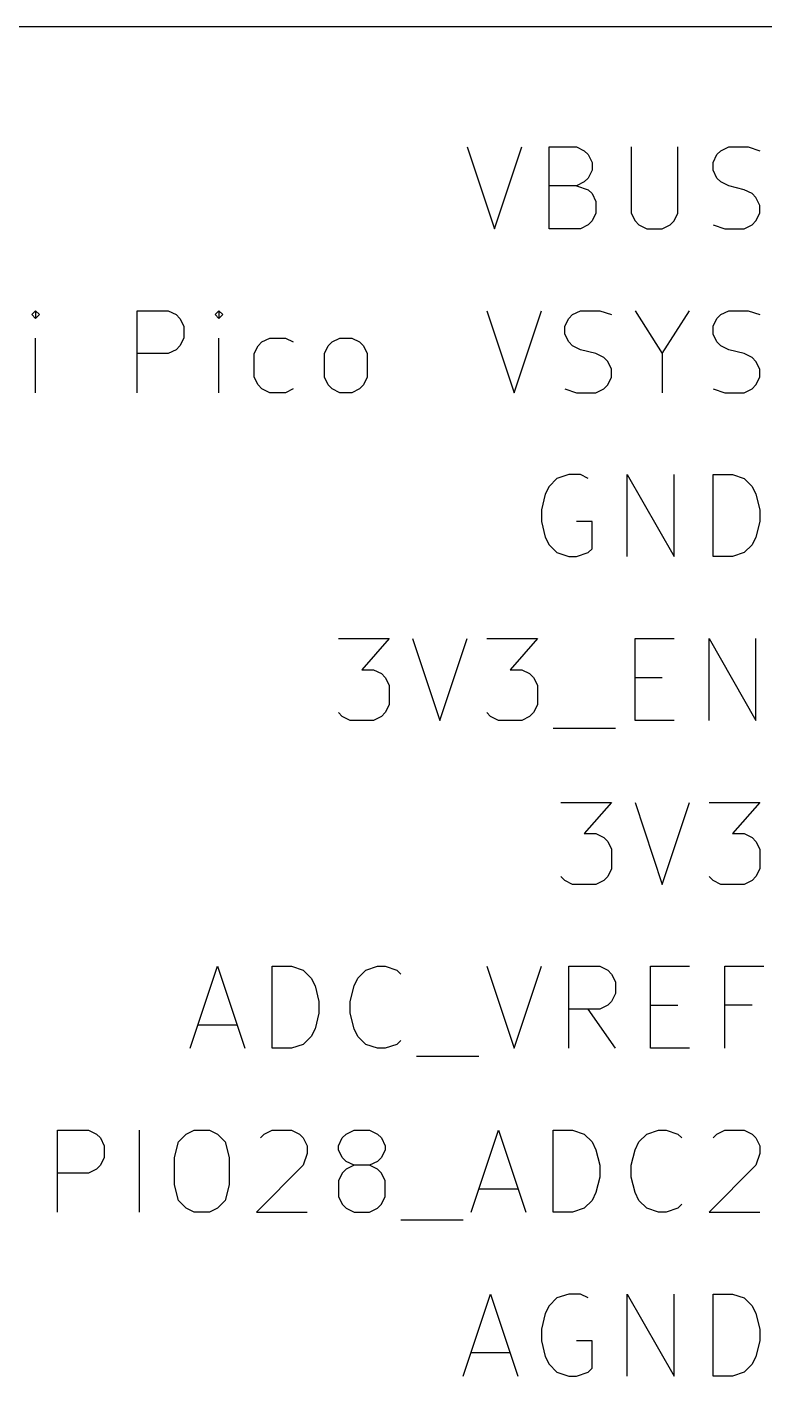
# Model space of a CAD drawing. Extents: x 0.4 to 11.3, y -7.9 to -0.4.
# Drawn here: x 5.723 to 6.173, y -2.273 to -1.45 of the extents above; entities that cross this region are included whole.
import ezdxf

# ---------------------------------------------------------------- set-up
doc = ezdxf.new("R2010")
doc.units = 0
doc.header["$MEASUREMENT"] = 0
for name, color, linetype in [('CYAN2', 4, 'CONTINUOUS'), ('LYELLOW', 51, 'CONTINUOUS'), ('RED2', 1, 'CONTINUOUS')]:
    doc.layers.add(name, color=color, linetype=linetype)

msp = doc.modelspace()

# ---------------------------------------------------------------- linework, layer by layer
at = {"layer": 'CYAN2', "linetype": 'CONTINUOUS'}
for p, q in [((5.9919, -1.52313), (6.00857, -1.57313)), ((5.9919, -1.52313), (6.00857, -1.57313)), ((6.00857, -1.57313), (6.02524, -1.52313)), ((6.00857, -1.57313), (6.02524, -1.52313)), ((6.0419, -1.57313), (6.0419, -1.52313)), ((6.0419, -1.52313), (6.05857, -1.52313)), ((6.0419, -1.57313), (6.0419, -1.52313)), ((6.0419, -1.52313), (6.05857, -1.52313)), ((6.05857, -1.52313), (6.06333, -1.52551)), ((6.05857, -1.52313), (6.06333, -1.52551)), ((6.06333, -1.52551), (6.06571, -1.52789)), ((6.06333, -1.52551), (6.06571, -1.52789)), ((6.06571, -1.52789), (6.06809, -1.53265)), ((6.06571, -1.52789), (6.06809, -1.53265)), ((6.0919, -1.52313), (6.0919, -1.56361)), ((6.0919, -1.52313), (6.0919, -1.56361)), ((6.12047, -1.56361), (6.12047, -1.52313)), ((6.12047, -1.56361), (6.12047, -1.52313)), ((6.14191, -1.53265), (6.14428, -1.52789)), ((6.14191, -1.53265), (6.14428, -1.52789)), ((6.14428, -1.52789), (6.14667, -1.52551)), ((6.14428, -1.52789), (6.14667, -1.52551)), ((6.14667, -1.52551), (6.15143, -1.52313)), ((6.14667, -1.52551), (6.15143, -1.52313)), ((6.15143, -1.52313), (6.16333, -1.52313)), ((6.15143, -1.52313), (6.16333, -1.52313)), ((6.16333, -1.52313), (6.17048, -1.52551)), ((6.16333, -1.52313), (6.17048, -1.52551)), ((6.06809, -1.53742), (6.06571, -1.54218)), ((6.06809, -1.53742), (6.06571, -1.54218)), ((6.06809, -1.53265), (6.06809, -1.53742)), ((6.06809, -1.53265), (6.06809, -1.53742)), ((6.14191, -1.53742), (6.14191, -1.53265)), ((6.14191, -1.53742), (6.14191, -1.53265)), ((6.14428, -1.54218), (6.14191, -1.53742)), ((6.14428, -1.54218), (6.14191, -1.53742)), ((6.05857, -1.54694), (6.0419, -1.54694)), ((6.05857, -1.54694), (6.0419, -1.54694)), ((6.06333, -1.54456), (6.05857, -1.54694)), ((6.06333, -1.54456), (6.05857, -1.54694)), ((6.05857, -1.54694), (6.06571, -1.54932)), ((6.05857, -1.54694), (6.06571, -1.54932)), ((6.06571, -1.54218), (6.06333, -1.54456)), ((6.06571, -1.54218), (6.06333, -1.54456)), ((6.14667, -1.54456), (6.14428, -1.54218)), ((6.14667, -1.54456), (6.14428, -1.54218)), ((6.15143, -1.54694), (6.14667, -1.54456)), ((6.15143, -1.54694), (6.14667, -1.54456)), ((6.16095, -1.54932), (6.15143, -1.54694)), ((6.16095, -1.54932), (6.15143, -1.54694)), ((6.06571, -1.54932), (6.06809, -1.5517)), ((6.06571, -1.54932), (6.06809, -1.5517)), ((6.06809, -1.5517), (6.07047, -1.55646)), ((6.06809, -1.5517), (6.07047, -1.55646)), ((6.16571, -1.5517), (6.16095, -1.54932)), ((6.16571, -1.5517), (6.16095, -1.54932)), ((6.16809, -1.55408), (6.16571, -1.5517)), ((6.16809, -1.55408), (6.16571, -1.5517)), ((6.17048, -1.55885), (6.16809, -1.55408)), ((6.17048, -1.55885), (6.16809, -1.55408)), ((6.07047, -1.56361), (6.06809, -1.56837)), ((6.07047, -1.56361), (6.06809, -1.56837)), ((6.07047, -1.55646), (6.07047, -1.56361)), ((6.07047, -1.55646), (6.07047, -1.56361)), ((6.0919, -1.56361), (6.09428, -1.56837)), ((6.0919, -1.56361), (6.09428, -1.56837)), ((6.11809, -1.56837), (6.12047, -1.56361)), ((6.11809, -1.56837), (6.12047, -1.56361)), ((6.16809, -1.56837), (6.17048, -1.56361)), ((6.16809, -1.56837), (6.17048, -1.56361)), ((6.17048, -1.56361), (6.17048, -1.55885)), ((6.17048, -1.56361), (6.17048, -1.55885)), ((6.06571, -1.57075), (6.06095, -1.57313)), ((6.06571, -1.57075), (6.06095, -1.57313)), ((6.06809, -1.56837), (6.06571, -1.57075)), ((6.06809, -1.56837), (6.06571, -1.57075)), ((6.09428, -1.56837), (6.09667, -1.57075)), ((6.09428, -1.56837), (6.09667, -1.57075)), ((6.09667, -1.57075), (6.10143, -1.57313)), ((6.09667, -1.57075), (6.10143, -1.57313)), ((6.11095, -1.57313), (6.11571, -1.57075)), ((6.11095, -1.57313), (6.11571, -1.57075)), ((6.11571, -1.57075), (6.11809, -1.56837)), ((6.11571, -1.57075), (6.11809, -1.56837)), ((6.14191, -1.57075), (6.14905, -1.57313)), ((6.14191, -1.57075), (6.14905, -1.57313)), ((6.16095, -1.57313), (6.16571, -1.57075)), ((6.16095, -1.57313), (6.16571, -1.57075)), ((6.16571, -1.57075), (6.16809, -1.56837)), ((6.16571, -1.57075), (6.16809, -1.56837)), ((6.06095, -1.57313), (6.0419, -1.57313)), ((6.06095, -1.57313), (6.0419, -1.57313)), ((6.10143, -1.57313), (6.11095, -1.57313)), ((6.10143, -1.57313), (6.11095, -1.57313)), ((6.14905, -1.57313), (6.16095, -1.57313)), ((6.14905, -1.57313), (6.16095, -1.57313)), ((6.00381, -1.62313), (6.02047, -1.67313)), ((6.00381, -1.62313), (6.02047, -1.67313)), ((6.02047, -1.67313), (6.03714, -1.62313)), ((6.02047, -1.67313), (6.03714, -1.62313)), ((6.05143, -1.63265), (6.05381, -1.62789)), ((6.05143, -1.63265), (6.05381, -1.62789)), ((6.05381, -1.62789), (6.05619, -1.62551)), ((6.05381, -1.62789), (6.05619, -1.62551)), ((6.05619, -1.62551), (6.06095, -1.62313)), ((6.05619, -1.62551), (6.06095, -1.62313)), ((6.06095, -1.62313), (6.07285, -1.62313)), ((6.06095, -1.62313), (6.07285, -1.62313)), ((6.07285, -1.62313), (6.08, -1.62551)), ((6.07285, -1.62313), (6.08, -1.62551)), ((6.09428, -1.62313), (6.11095, -1.64932)), ((6.09428, -1.62313), (6.11095, -1.64932)), ((6.11095, -1.64932), (6.12762, -1.62313)), ((6.11095, -1.64932), (6.12762, -1.62313)), ((6.14191, -1.63265), (6.14428, -1.62789)), ((6.14191, -1.63265), (6.14428, -1.62789)), ((6.14428, -1.62789), (6.14667, -1.62551)), ((6.14428, -1.62789), (6.14667, -1.62551)), ((6.14667, -1.62551), (6.15143, -1.62313)), ((6.14667, -1.62551), (6.15143, -1.62313)), ((6.15143, -1.62313), (6.16333, -1.62313)), ((6.15143, -1.62313), (6.16333, -1.62313)), ((6.16333, -1.62313), (6.17048, -1.62551)), ((6.16333, -1.62313), (6.17048, -1.62551)), ((6.05143, -1.63742), (6.05143, -1.63265)), ((6.05143, -1.63742), (6.05143, -1.63265)), ((6.05381, -1.64218), (6.05143, -1.63742)), ((6.05381, -1.64218), (6.05143, -1.63742)), ((6.14191, -1.63742), (6.14191, -1.63265)), ((6.14191, -1.63742), (6.14191, -1.63265)), ((6.14428, -1.64218), (6.14191, -1.63742)), ((6.14428, -1.64218), (6.14191, -1.63742)), ((6.05619, -1.64456), (6.05381, -1.64218)), ((6.05619, -1.64456), (6.05381, -1.64218)), ((6.06095, -1.64694), (6.05619, -1.64456)), ((6.06095, -1.64694), (6.05619, -1.64456)), ((6.14667, -1.64456), (6.14428, -1.64218)), ((6.14667, -1.64456), (6.14428, -1.64218)), ((6.15143, -1.64694), (6.14667, -1.64456)), ((6.15143, -1.64694), (6.14667, -1.64456)), ((6.07048, -1.64932), (6.06095, -1.64694)), ((6.07048, -1.64932), (6.06095, -1.64694)), ((6.07524, -1.6517), (6.07048, -1.64932)), ((6.07524, -1.6517), (6.07048, -1.64932)), ((6.07762, -1.65408), (6.07524, -1.6517)), ((6.07762, -1.65408), (6.07524, -1.6517)), ((6.08, -1.65885), (6.07762, -1.65408)), ((6.08, -1.65885), (6.07762, -1.65408)), ((6.11095, -1.64932), (6.11095, -1.67313)), ((6.11095, -1.64932), (6.11095, -1.67313)), ((6.16095, -1.64932), (6.15143, -1.64694)), ((6.16095, -1.64932), (6.15143, -1.64694)), ((6.16571, -1.6517), (6.16095, -1.64932)), ((6.16571, -1.6517), (6.16095, -1.64932)), ((6.16809, -1.65408), (6.16571, -1.6517)), ((6.16809, -1.65408), (6.16571, -1.6517)), ((6.17048, -1.65885), (6.16809, -1.65408)), ((6.17048, -1.65885), (6.16809, -1.65408)), ((6.08, -1.66361), (6.08, -1.65885)), ((6.08, -1.66361), (6.08, -1.65885)), ((6.17048, -1.66361), (6.17048, -1.65885)), ((6.17048, -1.66361), (6.17048, -1.65885)), ((6.05143, -1.67075), (6.05857, -1.67313)), ((6.05143, -1.67075), (6.05857, -1.67313)), ((6.07048, -1.67313), (6.07524, -1.67075)), ((6.07048, -1.67313), (6.07524, -1.67075)), ((6.07524, -1.67075), (6.07762, -1.66837)), ((6.07524, -1.67075), (6.07762, -1.66837)), ((6.07762, -1.66837), (6.08, -1.66361)), ((6.07762, -1.66837), (6.08, -1.66361)), ((6.14191, -1.67075), (6.14905, -1.67313)), ((6.14191, -1.67075), (6.14905, -1.67313)), ((6.16095, -1.67313), (6.16571, -1.67075)), ((6.16095, -1.67313), (6.16571, -1.67075)), ((6.16571, -1.67075), (6.16809, -1.66837)), ((6.16571, -1.67075), (6.16809, -1.66837)), ((6.16809, -1.66837), (6.17048, -1.66361)), ((6.16809, -1.66837), (6.17048, -1.66361)), ((6.05857, -1.67313), (6.07048, -1.67313)), ((6.05857, -1.67313), (6.07048, -1.67313)), ((6.14905, -1.67313), (6.16095, -1.67313)), ((6.14905, -1.67313), (6.16095, -1.67313)), ((6.04667, -1.72551), (6.0419, -1.73028)), ((6.04667, -1.72551), (6.0419, -1.73028)), ((6.05381, -1.72313), (6.04667, -1.72551)), ((6.05381, -1.72313), (6.04667, -1.72551)), ((6.06095, -1.72313), (6.05381, -1.72313)), ((6.06095, -1.72313), (6.05381, -1.72313)), ((6.06571, -1.72551), (6.06095, -1.72313)), ((6.06571, -1.72551), (6.06095, -1.72313)), ((6.08952, -1.77313), (6.08952, -1.72313)), ((6.08952, -1.72313), (6.11809, -1.77313)), ((6.08952, -1.77313), (6.08952, -1.72313)), ((6.08952, -1.72313), (6.11809, -1.77313)), ((6.11809, -1.77313), (6.11809, -1.72313)), ((6.11809, -1.77313), (6.11809, -1.72313)), ((6.1419, -1.77313), (6.1419, -1.72313)), ((6.1419, -1.72313), (6.15381, -1.72313)), ((6.1419, -1.77313), (6.1419, -1.72313)), ((6.1419, -1.72313), (6.15381, -1.72313)), ((6.15381, -1.72313), (6.16095, -1.72551)), ((6.15381, -1.72313), (6.16095, -1.72551)), ((6.16095, -1.72551), (6.16571, -1.73028)), ((6.16095, -1.72551), (6.16571, -1.73028)), ((6.03952, -1.73504), (6.03714, -1.74456)), ((6.03952, -1.73504), (6.03714, -1.74456)), ((6.0419, -1.73028), (6.03952, -1.73504)), ((6.0419, -1.73028), (6.03952, -1.73504)), ((6.16571, -1.73028), (6.16809, -1.73504)), ((6.16571, -1.73028), (6.16809, -1.73504)), ((6.16809, -1.73504), (6.17047, -1.74456)), ((6.16809, -1.73504), (6.17047, -1.74456)), ((6.03714, -1.74456), (6.03714, -1.7517)), ((6.03714, -1.74456), (6.03714, -1.7517)), ((6.17047, -1.74456), (6.17047, -1.7517)), ((6.17047, -1.74456), (6.17047, -1.7517)), ((6.03714, -1.7517), (6.03952, -1.76122)), ((6.03714, -1.7517), (6.03952, -1.76122)), ((6.06809, -1.7517), (6.05857, -1.7517)), ((6.06809, -1.7517), (6.05857, -1.7517)), ((6.06809, -1.76837), (6.06809, -1.7517)), ((6.06809, -1.76837), (6.06809, -1.7517)), ((6.17047, -1.7517), (6.16809, -1.76122)), ((6.17047, -1.7517), (6.16809, -1.76122)), ((6.03952, -1.76122), (6.0419, -1.76599)), ((6.03952, -1.76122), (6.0419, -1.76599)), ((6.16809, -1.76122), (6.16571, -1.76599)), ((6.16809, -1.76122), (6.16571, -1.76599)), ((6.0419, -1.76599), (6.04667, -1.77075)), ((6.0419, -1.76599), (6.04667, -1.77075)), ((6.06571, -1.77075), (6.06809, -1.76837)), ((6.06571, -1.77075), (6.06809, -1.76837)), ((6.16571, -1.76599), (6.16095, -1.77075)), ((6.16571, -1.76599), (6.16095, -1.77075)), ((6.04667, -1.77075), (6.05381, -1.77313)), ((6.04667, -1.77075), (6.05381, -1.77313)), ((6.05381, -1.77313), (6.05857, -1.77313)), ((6.05381, -1.77313), (6.05857, -1.77313)), ((6.05857, -1.77313), (6.06571, -1.77075)), ((6.05857, -1.77313), (6.06571, -1.77075)), ((6.15381, -1.77313), (6.1419, -1.77313)), ((6.15381, -1.77313), (6.1419, -1.77313)), ((6.16095, -1.77075), (6.15381, -1.77313)), ((6.16095, -1.77075), (6.15381, -1.77313)), ((5.91333, -1.82313), (5.94429, -1.82313)), ((5.91333, -1.82313), (5.94429, -1.82313)), ((5.94429, -1.82313), (5.92762, -1.84218)), ((5.94429, -1.82313), (5.92762, -1.84218)), ((5.95857, -1.82313), (5.97524, -1.87313)), ((5.95857, -1.82313), (5.97524, -1.87313)), ((5.97524, -1.87313), (5.99191, -1.82313)), ((5.97524, -1.87313), (5.99191, -1.82313)), ((6.00381, -1.82313), (6.03476, -1.82313)), ((6.00381, -1.82313), (6.03476, -1.82313)), ((6.03476, -1.82313), (6.01809, -1.84218)), ((6.03476, -1.82313), (6.01809, -1.84218)), ((6.09428, -1.87313), (6.09428, -1.82313)), ((6.09428, -1.82313), (6.11809, -1.82313)), ((6.09428, -1.87313), (6.09428, -1.82313)), ((6.09428, -1.82313), (6.11809, -1.82313)), ((6.13952, -1.87313), (6.13952, -1.82313)), ((6.13952, -1.82313), (6.16809, -1.87313)), ((6.13952, -1.87313), (6.13952, -1.82313)), ((6.13952, -1.82313), (6.16809, -1.87313)), ((6.16809, -1.87313), (6.16809, -1.82313)), ((6.16809, -1.87313), (6.16809, -1.82313)), ((5.92762, -1.84218), (5.93476, -1.84218)), ((5.92762, -1.84218), (5.93476, -1.84218)), ((5.93476, -1.84218), (5.93952, -1.84456)), ((5.93476, -1.84218), (5.93952, -1.84456)), ((6.01809, -1.84218), (6.02524, -1.84218)), ((6.01809, -1.84218), (6.02524, -1.84218)), ((6.02524, -1.84218), (6.03, -1.84456)), ((6.02524, -1.84218), (6.03, -1.84456)), ((5.93952, -1.84456), (5.94191, -1.84694)), ((5.93952, -1.84456), (5.94191, -1.84694)), ((5.94191, -1.84694), (5.94429, -1.8517)), ((5.94191, -1.84694), (5.94429, -1.8517)), ((5.94429, -1.8517), (5.94429, -1.86361)), ((5.94429, -1.8517), (5.94429, -1.86361)), ((6.03, -1.84456), (6.03238, -1.84694)), ((6.03, -1.84456), (6.03238, -1.84694)), ((6.03238, -1.84694), (6.03476, -1.8517)), ((6.03238, -1.84694), (6.03476, -1.8517)), ((6.03476, -1.8517), (6.03476, -1.86361)), ((6.03476, -1.8517), (6.03476, -1.86361)), ((6.09428, -1.84694), (6.11095, -1.84694)), ((6.09428, -1.84694), (6.11095, -1.84694)), ((5.91572, -1.87075), (5.91333, -1.86837)), ((5.91572, -1.87075), (5.91333, -1.86837)), ((5.94191, -1.86837), (5.93952, -1.87075)), ((5.94191, -1.86837), (5.93952, -1.87075)), ((5.94429, -1.86361), (5.94191, -1.86837)), ((5.94429, -1.86361), (5.94191, -1.86837)), ((6.00619, -1.87075), (6.00381, -1.86837)), ((6.00619, -1.87075), (6.00381, -1.86837)), ((6.03238, -1.86837), (6.03, -1.87075)), ((6.03238, -1.86837), (6.03, -1.87075)), ((6.03476, -1.86361), (6.03238, -1.86837)), ((6.03476, -1.86361), (6.03238, -1.86837)), ((5.92048, -1.87313), (5.91572, -1.87075)), ((5.92048, -1.87313), (5.91572, -1.87075)), ((5.93476, -1.87313), (5.92048, -1.87313)), ((5.93476, -1.87313), (5.92048, -1.87313)), ((5.93952, -1.87075), (5.93476, -1.87313)), ((5.93952, -1.87075), (5.93476, -1.87313)), ((6.01095, -1.87313), (6.00619, -1.87075)), ((6.01095, -1.87313), (6.00619, -1.87075)), ((6.02524, -1.87313), (6.01095, -1.87313)), ((6.02524, -1.87313), (6.01095, -1.87313)), ((6.03, -1.87075), (6.02524, -1.87313)), ((6.03, -1.87075), (6.02524, -1.87313)), ((6.11809, -1.87313), (6.09428, -1.87313)), ((6.11809, -1.87313), (6.09428, -1.87313)), ((6.04429, -1.87789), (6.08238, -1.87789)), ((6.04429, -1.87789), (6.08238, -1.87789)), ((6.04905, -1.92313), (6.08, -1.92313)), ((6.04905, -1.92313), (6.08, -1.92313)), ((6.08, -1.92313), (6.06333, -1.94218)), ((6.08, -1.92313), (6.06333, -1.94218)), ((6.09428, -1.92313), (6.11095, -1.97313)), ((6.09428, -1.92313), (6.11095, -1.97313)), ((6.11095, -1.97313), (6.12762, -1.92313)), ((6.11095, -1.97313), (6.12762, -1.92313)), ((6.13952, -1.92313), (6.17048, -1.92313)), ((6.13952, -1.92313), (6.17048, -1.92313)), ((6.17048, -1.92313), (6.15381, -1.94218)), ((6.17048, -1.92313), (6.15381, -1.94218)), ((6.06333, -1.94218), (6.07048, -1.94218)), ((6.06333, -1.94218), (6.07048, -1.94218)), ((6.07048, -1.94218), (6.07524, -1.94456)), ((6.07048, -1.94218), (6.07524, -1.94456)), ((6.15381, -1.94218), (6.16095, -1.94218)), ((6.15381, -1.94218), (6.16095, -1.94218)), ((6.16095, -1.94218), (6.16571, -1.94456)), ((6.16095, -1.94218), (6.16571, -1.94456)), ((6.07524, -1.94456), (6.07762, -1.94694)), ((6.07524, -1.94456), (6.07762, -1.94694)), ((6.07762, -1.94694), (6.08, -1.9517)), ((6.07762, -1.94694), (6.08, -1.9517)), ((6.16571, -1.94456), (6.16809, -1.94694)), ((6.16571, -1.94456), (6.16809, -1.94694)), ((6.16809, -1.94694), (6.17048, -1.9517)), ((6.16809, -1.94694), (6.17048, -1.9517)), ((6.08, -1.9517), (6.08, -1.96361)), ((6.08, -1.9517), (6.08, -1.96361)), ((6.17048, -1.9517), (6.17048, -1.96361)), ((6.17048, -1.9517), (6.17048, -1.96361)), ((6.08, -1.96361), (6.07762, -1.96837)), ((6.08, -1.96361), (6.07762, -1.96837)), ((6.17048, -1.96361), (6.16809, -1.96837)), ((6.17048, -1.96361), (6.16809, -1.96837)), ((6.05143, -1.97075), (6.04905, -1.96837)), ((6.05143, -1.97075), (6.04905, -1.96837)), ((6.05619, -1.97313), (6.05143, -1.97075)), ((6.05619, -1.97313), (6.05143, -1.97075)), ((6.07048, -1.97313), (6.05619, -1.97313)), ((6.07048, -1.97313), (6.05619, -1.97313)), ((6.07524, -1.97075), (6.07048, -1.97313)), ((6.07524, -1.97075), (6.07048, -1.97313)), ((6.07762, -1.96837), (6.07524, -1.97075)), ((6.07762, -1.96837), (6.07524, -1.97075)), ((6.14191, -1.97075), (6.13952, -1.96837)), ((6.14191, -1.97075), (6.13952, -1.96837)), ((6.14667, -1.97313), (6.14191, -1.97075)), ((6.14667, -1.97313), (6.14191, -1.97075)), ((6.16095, -1.97313), (6.14667, -1.97313)), ((6.16095, -1.97313), (6.14667, -1.97313)), ((6.16571, -1.97075), (6.16095, -1.97313)), ((6.16571, -1.97075), (6.16095, -1.97313)), ((6.16809, -1.96837), (6.16571, -1.97075)), ((6.16809, -1.96837), (6.16571, -1.97075)), ((5.82285, -2.07313), (5.83952, -2.02313)), ((5.82285, -2.07313), (5.83952, -2.02313)), ((5.83952, -2.02313), (5.85619, -2.07313)), ((5.83952, -2.02313), (5.85619, -2.07313)), ((5.87285, -2.07313), (5.87285, -2.02313)), ((5.87285, -2.02313), (5.88476, -2.02313)), ((5.87285, -2.07313), (5.87285, -2.02313)), ((5.87285, -2.02313), (5.88476, -2.02313)), ((5.88476, -2.02313), (5.8919, -2.02551)), ((5.88476, -2.02313), (5.8919, -2.02551)), ((5.93, -2.02551), (5.93714, -2.02313)), ((5.93, -2.02551), (5.93714, -2.02313)), ((5.93714, -2.02313), (5.9419, -2.02313)), ((5.93714, -2.02313), (5.9419, -2.02313)), ((5.9419, -2.02313), (5.94905, -2.02551)), ((5.9419, -2.02313), (5.94905, -2.02551)), ((6.00381, -2.02313), (6.02047, -2.07313)), ((6.00381, -2.02313), (6.02047, -2.07313)), ((6.02047, -2.07313), (6.03714, -2.02313)), ((6.02047, -2.07313), (6.03714, -2.02313)), ((6.05381, -2.07313), (6.05381, -2.02313)), ((6.05381, -2.02313), (6.07285, -2.02313)), ((6.05381, -2.07313), (6.05381, -2.02313)), ((6.05381, -2.02313), (6.07285, -2.02313)), ((6.07285, -2.02313), (6.07762, -2.02551)), ((6.07285, -2.02313), (6.07762, -2.02551)), ((6.10381, -2.07313), (6.10381, -2.02313)), ((6.10381, -2.02313), (6.12762, -2.02313)), ((6.10381, -2.07313), (6.10381, -2.02313)), ((6.10381, -2.02313), (6.12762, -2.02313)), ((6.14904, -2.07313), (6.14904, -2.02313)), ((6.14904, -2.02313), (6.17285, -2.02313)), ((6.14904, -2.07313), (6.14904, -2.02313)), ((6.14904, -2.02313), (6.17285, -2.02313)), ((5.8919, -2.02551), (5.89667, -2.03028)), ((5.8919, -2.02551), (5.89667, -2.03028)), ((5.89667, -2.03028), (5.89905, -2.03504)), ((5.89667, -2.03028), (5.89905, -2.03504)), ((5.92285, -2.03504), (5.92524, -2.03028)), ((5.92285, -2.03504), (5.92524, -2.03028)), ((5.92524, -2.03028), (5.93, -2.02551)), ((5.92524, -2.03028), (5.93, -2.02551)), ((5.94905, -2.02551), (5.95143, -2.02789)), ((5.94905, -2.02551), (5.95143, -2.02789)), ((6.07762, -2.02551), (6.08, -2.02789)), ((6.07762, -2.02551), (6.08, -2.02789)), ((6.08, -2.02789), (6.08238, -2.03265)), ((6.08, -2.02789), (6.08238, -2.03265)), ((6.08238, -2.03265), (6.08238, -2.0398)), ((6.08238, -2.03265), (6.08238, -2.0398)), ((5.89905, -2.03504), (5.90143, -2.04456)), ((5.89905, -2.03504), (5.90143, -2.04456)), ((5.92048, -2.04456), (5.92285, -2.03504)), ((5.92048, -2.04456), (5.92285, -2.03504)), ((6.08238, -2.0398), (6.08, -2.04456)), ((6.08238, -2.0398), (6.08, -2.04456)), ((5.90143, -2.04456), (5.90143, -2.0517)), ((5.90143, -2.04456), (5.90143, -2.0517)), ((5.92048, -2.0517), (5.92048, -2.04456)), ((5.92048, -2.0517), (5.92048, -2.04456)), ((6.07285, -2.04932), (6.05381, -2.04932)), ((6.07285, -2.04932), (6.05381, -2.04932)), ((6.08238, -2.07313), (6.06571, -2.04932)), ((6.08238, -2.07313), (6.06571, -2.04932)), ((6.07762, -2.04694), (6.07285, -2.04932)), ((6.07762, -2.04694), (6.07285, -2.04932)), ((6.08, -2.04456), (6.07762, -2.04694)), ((6.08, -2.04456), (6.07762, -2.04694)), ((6.10381, -2.04694), (6.12048, -2.04694)), ((6.10381, -2.04694), (6.12048, -2.04694)), ((6.16571, -2.04694), (6.14904, -2.04694)), ((6.16571, -2.04694), (6.14904, -2.04694)), ((5.90143, -2.0517), (5.89905, -2.06122)), ((5.90143, -2.0517), (5.89905, -2.06122)), ((5.92285, -2.06122), (5.92048, -2.0517)), ((5.92285, -2.06122), (5.92048, -2.0517)), ((5.82762, -2.05885), (5.85143, -2.05885)), ((5.82762, -2.05885), (5.85143, -2.05885)), ((5.89667, -2.06599), (5.8919, -2.07075)), ((5.89667, -2.06599), (5.8919, -2.07075)), ((5.89905, -2.06122), (5.89667, -2.06599)), ((5.89905, -2.06122), (5.89667, -2.06599)), ((5.92524, -2.06599), (5.92285, -2.06122)), ((5.92524, -2.06599), (5.92285, -2.06122)), ((5.93, -2.07075), (5.92524, -2.06599)), ((5.93, -2.07075), (5.92524, -2.06599)), ((5.88476, -2.07313), (5.87285, -2.07313)), ((5.88476, -2.07313), (5.87285, -2.07313)), ((5.8919, -2.07075), (5.88476, -2.07313)), ((5.8919, -2.07075), (5.88476, -2.07313)), ((5.93714, -2.07313), (5.93, -2.07075)), ((5.93714, -2.07313), (5.93, -2.07075)), ((5.9419, -2.07313), (5.93714, -2.07313)), ((5.9419, -2.07313), (5.93714, -2.07313)), ((5.94905, -2.07075), (5.9419, -2.07313)), ((5.94905, -2.07075), (5.9419, -2.07313)), ((5.95143, -2.06837), (5.94905, -2.07075)), ((5.95143, -2.06837), (5.94905, -2.07075)), ((6.12762, -2.07313), (6.10381, -2.07313)), ((6.12762, -2.07313), (6.10381, -2.07313)), ((5.96095, -2.07789), (5.99905, -2.07789)), ((5.96095, -2.07789), (5.99905, -2.07789)), ((5.7419, -2.17313), (5.7419, -2.12313)), ((5.7419, -2.12313), (5.76095, -2.12313)), ((5.7419, -2.17313), (5.7419, -2.12313)), ((5.7419, -2.12313), (5.76095, -2.12313)), ((5.76095, -2.12313), (5.76571, -2.12551)), ((5.76095, -2.12313), (5.76571, -2.12551)), ((5.7919, -2.17313), (5.7919, -2.12313)), ((5.7919, -2.17313), (5.7919, -2.12313)), ((5.82048, -2.12551), (5.82524, -2.12313)), ((5.82048, -2.12551), (5.82524, -2.12313)), ((5.82524, -2.12313), (5.83476, -2.12313)), ((5.82524, -2.12313), (5.83476, -2.12313)), ((5.83476, -2.12313), (5.83952, -2.12551)), ((5.83476, -2.12313), (5.83952, -2.12551)), ((5.86809, -2.12551), (5.87286, -2.12313)), ((5.86809, -2.12551), (5.87286, -2.12313)), ((5.87286, -2.12313), (5.88476, -2.12313)), ((5.87286, -2.12313), (5.88476, -2.12313)), ((5.88476, -2.12313), (5.88952, -2.12551)), ((5.88476, -2.12313), (5.88952, -2.12551)), ((5.91809, -2.12551), (5.92286, -2.12313)), ((5.91809, -2.12551), (5.92286, -2.12313)), ((5.92286, -2.12313), (5.93238, -2.12313)), ((5.92286, -2.12313), (5.93238, -2.12313)), ((5.93238, -2.12313), (5.93714, -2.12551)), ((5.93238, -2.12313), (5.93714, -2.12551)), ((5.99428, -2.17313), (6.01095, -2.12313)), ((5.99428, -2.17313), (6.01095, -2.12313)), ((6.01095, -2.12313), (6.02762, -2.17313)), ((6.01095, -2.12313), (6.02762, -2.17313)), ((6.04428, -2.17313), (6.04428, -2.12313)), ((6.04428, -2.12313), (6.05619, -2.12313)), ((6.04428, -2.17313), (6.04428, -2.12313)), ((6.04428, -2.12313), (6.05619, -2.12313)), ((6.05619, -2.12313), (6.06333, -2.12551)), ((6.05619, -2.12313), (6.06333, -2.12551)), ((6.10143, -2.12551), (6.10857, -2.12313)), ((6.10143, -2.12551), (6.10857, -2.12313)), ((6.10857, -2.12313), (6.11333, -2.12313)), ((6.10857, -2.12313), (6.11333, -2.12313)), ((6.11333, -2.12313), (6.12048, -2.12551)), ((6.11333, -2.12313), (6.12048, -2.12551)), ((6.14428, -2.12551), (6.14905, -2.12313)), ((6.14428, -2.12551), (6.14905, -2.12313)), ((6.14905, -2.12313), (6.16095, -2.12313)), ((6.14905, -2.12313), (6.16095, -2.12313)), ((6.16095, -2.12313), (6.16571, -2.12551)), ((6.16095, -2.12313), (6.16571, -2.12551)), ((5.76571, -2.12551), (5.76809, -2.12789)), ((5.76571, -2.12551), (5.76809, -2.12789)), ((5.76809, -2.12789), (5.77047, -2.13265)), ((5.76809, -2.12789), (5.77047, -2.13265)), ((5.81333, -2.1398), (5.81571, -2.13028)), ((5.81333, -2.1398), (5.81571, -2.13028)), ((5.81571, -2.13028), (5.82048, -2.12551)), ((5.81571, -2.13028), (5.82048, -2.12551)), ((5.83952, -2.12551), (5.84428, -2.13028)), ((5.83952, -2.12551), (5.84428, -2.13028)), ((5.84428, -2.13028), (5.84667, -2.1398)), ((5.84428, -2.13028), (5.84667, -2.1398)), ((5.86572, -2.12789), (5.86809, -2.12551)), ((5.86572, -2.12789), (5.86809, -2.12551)), ((5.88952, -2.12551), (5.89191, -2.12789)), ((5.88952, -2.12551), (5.89191, -2.12789)), ((5.89191, -2.12789), (5.89429, -2.13265)), ((5.89191, -2.12789), (5.89429, -2.13265)), ((5.91333, -2.13265), (5.91571, -2.12789)), ((5.91333, -2.13265), (5.91571, -2.12789)), ((5.91571, -2.12789), (5.91809, -2.12551)), ((5.91571, -2.12789), (5.91809, -2.12551)), ((5.93714, -2.12551), (5.93952, -2.12789)), ((5.93714, -2.12551), (5.93952, -2.12789)), ((5.93952, -2.12789), (5.94191, -2.13265)), ((5.93952, -2.12789), (5.94191, -2.13265)), ((6.06333, -2.12551), (6.06809, -2.13028)), ((6.06333, -2.12551), (6.06809, -2.13028)), ((6.06809, -2.13028), (6.07048, -2.13504)), ((6.06809, -2.13028), (6.07048, -2.13504)), ((6.09428, -2.13504), (6.09667, -2.13028)), ((6.09428, -2.13504), (6.09667, -2.13028)), ((6.09667, -2.13028), (6.10143, -2.12551)), ((6.09667, -2.13028), (6.10143, -2.12551)), ((6.12048, -2.12551), (6.12285, -2.12789)), ((6.12048, -2.12551), (6.12285, -2.12789)), ((6.14191, -2.12789), (6.14428, -2.12551)), ((6.14191, -2.12789), (6.14428, -2.12551)), ((6.16571, -2.12551), (6.16809, -2.12789)), ((6.16571, -2.12551), (6.16809, -2.12789)), ((6.16809, -2.12789), (6.17048, -2.13265)), ((6.16809, -2.12789), (6.17048, -2.13265)), ((5.77047, -2.1398), (5.76809, -2.14456)), ((5.77047, -2.1398), (5.76809, -2.14456)), ((5.77047, -2.13265), (5.77047, -2.1398)), ((5.77047, -2.13265), (5.77047, -2.1398)), ((5.81333, -2.15646), (5.81333, -2.1398)), ((5.81333, -2.15646), (5.81333, -2.1398)), ((5.84667, -2.1398), (5.84667, -2.15646)), ((5.84667, -2.1398), (5.84667, -2.15646)), ((5.89429, -2.13742), (5.89191, -2.14456)), ((5.89429, -2.13742), (5.89191, -2.14456)), ((5.89429, -2.13265), (5.89429, -2.13742)), ((5.89429, -2.13265), (5.89429, -2.13742)), ((5.91333, -2.13504), (5.91333, -2.13265)), ((5.91333, -2.13504), (5.91333, -2.13265)), ((5.91571, -2.1398), (5.91333, -2.13504)), ((5.91571, -2.1398), (5.91333, -2.13504)), ((5.91809, -2.14218), (5.91571, -2.1398)), ((5.91809, -2.14218), (5.91571, -2.1398)), ((5.93952, -2.1398), (5.93714, -2.14218)), ((5.93952, -2.1398), (5.93714, -2.14218)), ((5.94191, -2.13504), (5.93952, -2.1398)), ((5.94191, -2.13504), (5.93952, -2.1398)), ((5.94191, -2.13265), (5.94191, -2.13504)), ((5.94191, -2.13265), (5.94191, -2.13504)), ((6.07048, -2.13504), (6.07285, -2.14456)), ((6.07048, -2.13504), (6.07285, -2.14456)), ((6.09191, -2.14456), (6.09428, -2.13504)), ((6.09191, -2.14456), (6.09428, -2.13504)), ((6.17048, -2.13742), (6.16809, -2.14456)), ((6.17048, -2.13742), (6.16809, -2.14456)), ((6.17048, -2.13265), (6.17048, -2.13742)), ((6.17048, -2.13265), (6.17048, -2.13742)), ((5.76571, -2.14694), (5.76095, -2.14932)), ((5.76571, -2.14694), (5.76095, -2.14932)), ((5.76809, -2.14456), (5.76571, -2.14694)), ((5.76809, -2.14456), (5.76571, -2.14694)), ((5.89191, -2.14456), (5.86333, -2.17313)), ((5.89191, -2.14456), (5.86333, -2.17313)), ((5.91809, -2.14694), (5.91571, -2.14932)), ((5.91809, -2.14694), (5.91571, -2.14932)), ((5.92286, -2.14456), (5.91809, -2.14218)), ((5.92286, -2.14456), (5.91809, -2.14218)), ((5.92286, -2.14456), (5.91809, -2.14694)), ((5.92286, -2.14456), (5.91809, -2.14694)), ((5.93238, -2.14456), (5.92286, -2.14456)), ((5.93238, -2.14456), (5.92286, -2.14456)), ((5.93714, -2.14218), (5.93238, -2.14456)), ((5.93714, -2.14218), (5.93238, -2.14456)), ((5.93714, -2.14694), (5.93238, -2.14456)), ((5.93714, -2.14694), (5.93238, -2.14456)), ((5.93952, -2.14932), (5.93714, -2.14694)), ((5.93952, -2.14932), (5.93714, -2.14694)), ((6.07285, -2.14456), (6.07285, -2.1517)), ((6.07285, -2.14456), (6.07285, -2.1517)), ((6.09191, -2.1517), (6.09191, -2.14456)), ((6.09191, -2.1517), (6.09191, -2.14456)), ((6.16809, -2.14456), (6.13952, -2.17313)), ((6.16809, -2.14456), (6.13952, -2.17313)), ((5.76095, -2.14932), (5.7419, -2.14932)), ((5.76095, -2.14932), (5.7419, -2.14932)), ((5.81571, -2.16599), (5.81333, -2.15646)), ((5.81571, -2.16599), (5.81333, -2.15646)), ((5.84667, -2.15646), (5.84428, -2.16599)), ((5.84667, -2.15646), (5.84428, -2.16599)), ((5.91571, -2.14932), (5.91333, -2.15408)), ((5.91571, -2.14932), (5.91333, -2.15408)), ((5.91333, -2.15408), (5.91333, -2.16361)), ((5.91333, -2.15408), (5.91333, -2.16361)), ((5.94191, -2.15408), (5.93952, -2.14932)), ((5.94191, -2.15408), (5.93952, -2.14932)), ((5.94191, -2.16361), (5.94191, -2.15408)), ((5.94191, -2.16361), (5.94191, -2.15408)), ((6.07285, -2.1517), (6.07048, -2.16122)), ((6.07285, -2.1517), (6.07048, -2.16122)), ((6.09428, -2.16122), (6.09191, -2.1517)), ((6.09428, -2.16122), (6.09191, -2.1517)), ((5.91333, -2.16361), (5.91571, -2.16837)), ((5.91333, -2.16361), (5.91571, -2.16837)), ((5.93952, -2.16837), (5.94191, -2.16361)), ((5.93952, -2.16837), (5.94191, -2.16361)), ((5.99905, -2.15885), (6.02285, -2.15885)), ((5.99905, -2.15885), (6.02285, -2.15885)), ((6.07048, -2.16122), (6.06809, -2.16599)), ((6.07048, -2.16122), (6.06809, -2.16599)), ((6.09667, -2.16599), (6.09428, -2.16122)), ((6.09667, -2.16599), (6.09428, -2.16122)), ((5.82048, -2.17075), (5.81571, -2.16599)), ((5.82048, -2.17075), (5.81571, -2.16599)), ((5.82524, -2.17313), (5.82048, -2.17075)), ((5.82524, -2.17313), (5.82048, -2.17075)), ((5.83952, -2.17075), (5.83476, -2.17313)), ((5.83952, -2.17075), (5.83476, -2.17313)), ((5.84428, -2.16599), (5.83952, -2.17075)), ((5.84428, -2.16599), (5.83952, -2.17075)), ((5.91571, -2.16837), (5.91809, -2.17075)), ((5.91571, -2.16837), (5.91809, -2.17075)), ((5.91809, -2.17075), (5.92286, -2.17313)), ((5.91809, -2.17075), (5.92286, -2.17313)), ((5.93238, -2.17313), (5.93714, -2.17075)), ((5.93238, -2.17313), (5.93714, -2.17075)), ((5.93714, -2.17075), (5.93952, -2.16837)), ((5.93714, -2.17075), (5.93952, -2.16837)), ((6.06333, -2.17075), (6.05619, -2.17313)), ((6.06333, -2.17075), (6.05619, -2.17313)), ((6.06809, -2.16599), (6.06333, -2.17075)), ((6.06809, -2.16599), (6.06333, -2.17075)), ((6.10143, -2.17075), (6.09667, -2.16599)), ((6.10143, -2.17075), (6.09667, -2.16599)), ((6.10857, -2.17313), (6.10143, -2.17075)), ((6.10857, -2.17313), (6.10143, -2.17075)), ((6.12048, -2.17075), (6.11333, -2.17313)), ((6.12048, -2.17075), (6.11333, -2.17313)), ((6.12285, -2.16837), (6.12048, -2.17075)), ((6.12285, -2.16837), (6.12048, -2.17075)), ((5.83476, -2.17313), (5.82524, -2.17313)), ((5.83476, -2.17313), (5.82524, -2.17313)), ((5.86333, -2.17313), (5.89429, -2.17313)), ((5.86333, -2.17313), (5.89429, -2.17313)), ((5.92286, -2.17313), (5.93238, -2.17313)), ((5.92286, -2.17313), (5.93238, -2.17313)), ((5.95143, -2.17789), (5.98952, -2.17789)), ((5.95143, -2.17789), (5.98952, -2.17789)), ((6.05619, -2.17313), (6.04428, -2.17313)), ((6.05619, -2.17313), (6.04428, -2.17313)), ((6.11333, -2.17313), (6.10857, -2.17313)), ((6.11333, -2.17313), (6.10857, -2.17313)), ((6.13952, -2.17313), (6.17048, -2.17313)), ((6.13952, -2.17313), (6.17048, -2.17313)), ((5.98952, -2.27313), (6.00619, -2.22313)), ((5.98952, -2.27313), (6.00619, -2.22313)), ((6.00619, -2.22313), (6.02285, -2.27313)), ((6.00619, -2.22313), (6.02285, -2.27313)), ((6.0419, -2.23028), (6.03952, -2.23504)), ((6.0419, -2.23028), (6.03952, -2.23504)), ((6.04667, -2.22551), (6.0419, -2.23028)), ((6.04667, -2.22551), (6.0419, -2.23028)), ((6.05381, -2.22313), (6.04667, -2.22551)), ((6.05381, -2.22313), (6.04667, -2.22551)), ((6.06095, -2.22313), (6.05381, -2.22313)), ((6.06095, -2.22313), (6.05381, -2.22313)), ((6.06571, -2.22551), (6.06095, -2.22313)), ((6.06571, -2.22551), (6.06095, -2.22313)), ((6.08952, -2.27313), (6.08952, -2.22313)), ((6.08952, -2.22313), (6.11809, -2.27313)), ((6.08952, -2.27313), (6.08952, -2.22313)), ((6.08952, -2.22313), (6.11809, -2.27313)), ((6.11809, -2.27313), (6.11809, -2.22313)), ((6.11809, -2.27313), (6.11809, -2.22313)), ((6.1419, -2.27313), (6.1419, -2.22313)), ((6.1419, -2.22313), (6.15381, -2.22313)), ((6.1419, -2.27313), (6.1419, -2.22313)), ((6.1419, -2.22313), (6.15381, -2.22313)), ((6.15381, -2.22313), (6.16095, -2.22551)), ((6.15381, -2.22313), (6.16095, -2.22551)), ((6.16095, -2.22551), (6.16571, -2.23028)), ((6.16095, -2.22551), (6.16571, -2.23028)), ((6.16571, -2.23028), (6.16809, -2.23504)), ((6.16571, -2.23028), (6.16809, -2.23504)), ((6.03952, -2.23504), (6.03714, -2.24456)), ((6.03952, -2.23504), (6.03714, -2.24456)), ((6.16809, -2.23504), (6.17047, -2.24456)), ((6.16809, -2.23504), (6.17047, -2.24456)), ((6.03714, -2.24456), (6.03714, -2.2517)), ((6.03714, -2.24456), (6.03714, -2.2517)), ((6.17047, -2.24456), (6.17047, -2.2517)), ((6.17047, -2.24456), (6.17047, -2.2517)), ((6.03714, -2.2517), (6.03952, -2.26122)), ((6.03714, -2.2517), (6.03952, -2.26122)), ((6.06809, -2.2517), (6.05857, -2.2517)), ((6.06809, -2.2517), (6.05857, -2.2517)), ((6.06809, -2.26837), (6.06809, -2.2517)), ((6.06809, -2.26837), (6.06809, -2.2517)), ((6.17047, -2.2517), (6.16809, -2.26122)), ((6.17047, -2.2517), (6.16809, -2.26122)), ((5.99428, -2.25885), (6.01809, -2.25885)), ((5.99428, -2.25885), (6.01809, -2.25885)), ((6.03952, -2.26122), (6.0419, -2.26599)), ((6.03952, -2.26122), (6.0419, -2.26599)), ((6.16809, -2.26122), (6.16571, -2.26599)), ((6.16809, -2.26122), (6.16571, -2.26599)), ((6.0419, -2.26599), (6.04667, -2.27075)), ((6.0419, -2.26599), (6.04667, -2.27075)), ((6.04667, -2.27075), (6.05381, -2.27313)), ((6.04667, -2.27075), (6.05381, -2.27313)), ((6.05857, -2.27313), (6.06571, -2.27075)), ((6.05857, -2.27313), (6.06571, -2.27075)), ((6.06571, -2.27075), (6.06809, -2.26837)), ((6.06571, -2.27075), (6.06809, -2.26837)), ((6.16095, -2.27075), (6.15381, -2.27313)), ((6.16095, -2.27075), (6.15381, -2.27313)), ((6.16571, -2.26599), (6.16095, -2.27075)), ((6.16571, -2.26599), (6.16095, -2.27075)), ((6.05381, -2.27313), (6.05857, -2.27313)), ((6.05381, -2.27313), (6.05857, -2.27313)), ((6.15381, -2.27313), (6.1419, -2.27313)), ((6.15381, -2.27313), (6.1419, -2.27313))]:
    msp.add_line(p, q, dxfattribs=at)
at = {"layer": 'LYELLOW', "linetype": 'CONTINUOUS'}
msp.add_line((6.2, -1.45), (5, -1.45), dxfattribs=at)
at = {"layer": 'RED2', "linetype": 'CONTINUOUS'}
for p, q in [((6.2, -1.45), (5, -1.45)), ((5.72857, -1.62313), (5.72619, -1.62551)), ((5.72619, -1.62551), (5.72857, -1.62789)), ((5.73095, -1.62551), (5.72857, -1.62313)), ((5.72857, -1.62313), (5.72857, -1.62789)), ((5.72857, -1.62789), (5.73095, -1.62551)), ((5.79047, -1.67313), (5.79047, -1.62313)), ((5.79047, -1.62313), (5.80952, -1.62313)), ((5.80952, -1.62313), (5.81428, -1.62551)), ((5.81428, -1.62551), (5.81667, -1.62789)), ((5.81667, -1.62789), (5.81904, -1.63265)), ((5.84047, -1.62313), (5.83809, -1.62551)), ((5.83809, -1.62551), (5.84047, -1.62789)), ((5.84285, -1.62551), (5.84047, -1.62313)), ((5.84047, -1.62313), (5.84047, -1.62789)), ((5.84047, -1.62789), (5.84285, -1.62551)), ((5.81904, -1.63265), (5.81904, -1.6398)), ((5.72857, -1.67313), (5.72857, -1.6398)), ((5.81667, -1.64456), (5.81428, -1.64694)), ((5.81904, -1.6398), (5.81667, -1.64456)), ((5.84047, -1.67313), (5.84047, -1.6398)), ((5.86191, -1.64932), (5.86428, -1.64456)), ((5.86428, -1.64456), (5.86667, -1.64218)), ((5.86667, -1.64218), (5.87143, -1.6398)), ((5.87143, -1.6398), (5.88095, -1.6398)), ((5.88095, -1.6398), (5.88571, -1.64218)), ((5.90476, -1.64932), (5.90714, -1.64456)), ((5.90714, -1.64456), (5.90952, -1.64218)), ((5.90952, -1.64218), (5.91429, -1.6398)), ((5.91429, -1.6398), (5.92143, -1.6398)), ((5.92143, -1.6398), (5.92619, -1.64218)), ((5.92619, -1.64218), (5.92857, -1.64456)), ((5.92857, -1.64456), (5.93095, -1.64932)), ((5.80952, -1.64932), (5.79047, -1.64932)), ((5.81428, -1.64694), (5.80952, -1.64932)), ((5.86191, -1.66361), (5.86191, -1.64932)), ((5.90476, -1.66361), (5.90476, -1.64932)), ((5.93095, -1.64932), (5.93095, -1.66361)), ((5.86428, -1.66837), (5.86191, -1.66361)), ((5.86667, -1.67075), (5.86428, -1.66837)), ((5.87143, -1.67313), (5.86667, -1.67075)), ((5.88571, -1.67075), (5.88095, -1.67313)), ((5.90714, -1.66837), (5.90476, -1.66361)), ((5.90952, -1.67075), (5.90714, -1.66837)), ((5.91429, -1.67313), (5.90952, -1.67075)), ((5.92619, -1.67075), (5.92143, -1.67313)), ((5.92857, -1.66837), (5.92619, -1.67075)), ((5.93095, -1.66361), (5.92857, -1.66837)), ((5.88095, -1.67313), (5.87143, -1.67313)), ((5.92143, -1.67313), (5.91429, -1.67313))]:
    msp.add_line(p, q, dxfattribs=at)

doc.saveas('drawing.dxf')
